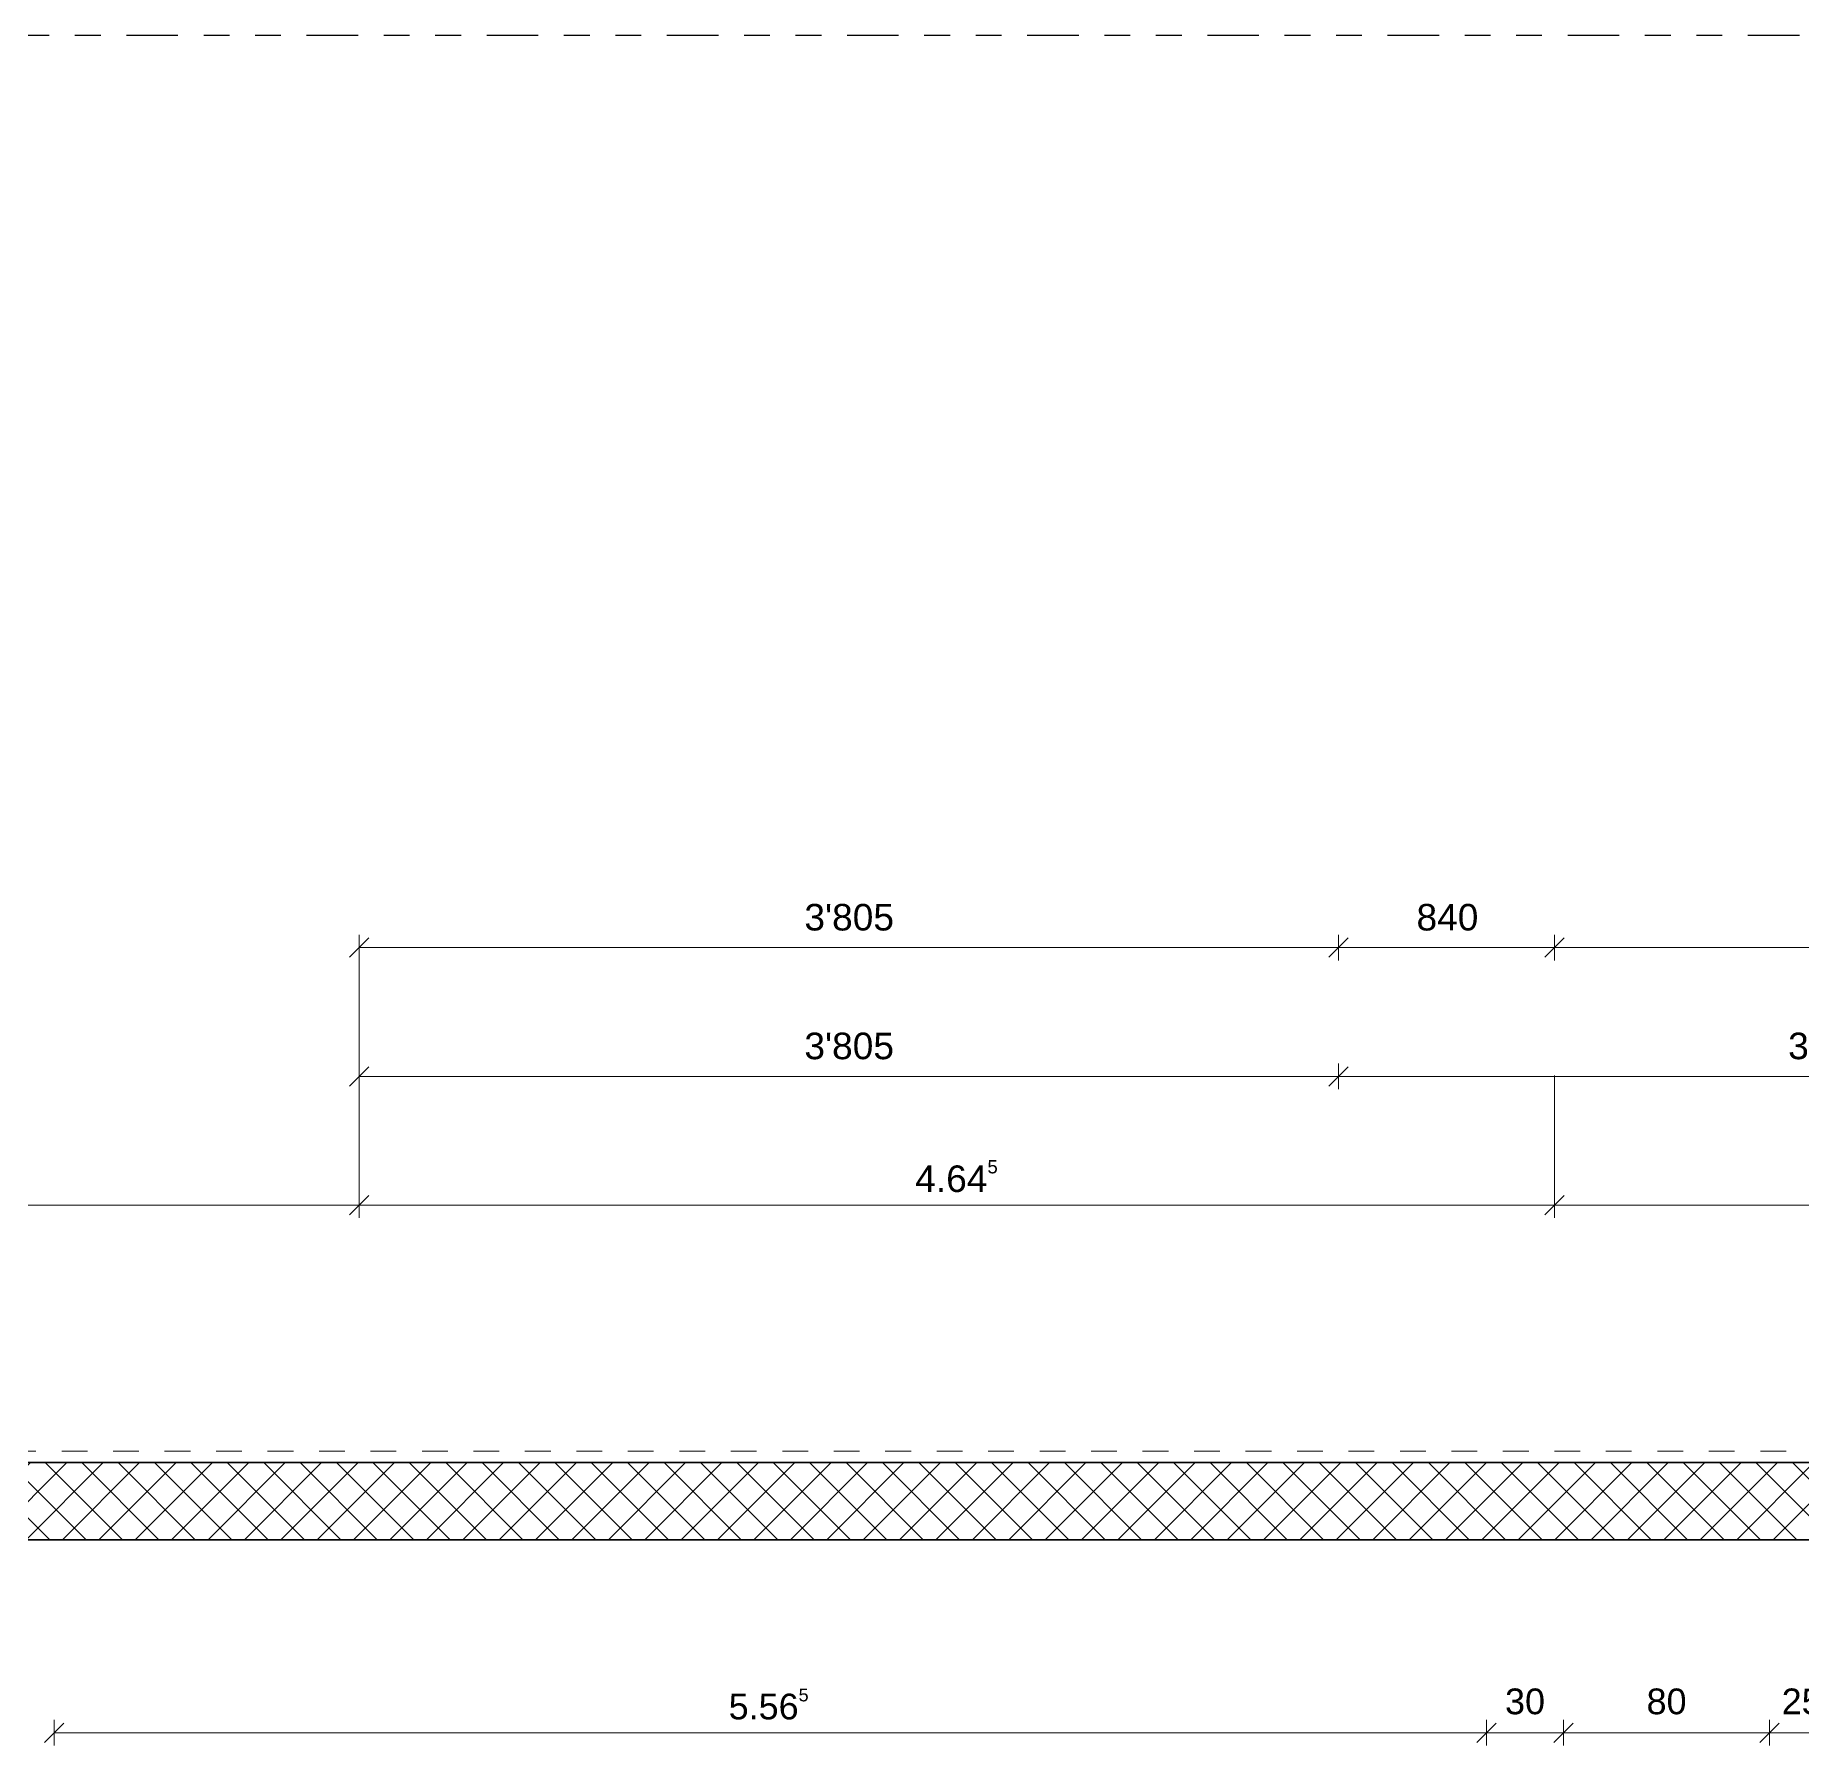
# Model space of a CAD drawing. Header units: metres. Extents: x -85.4 to -16.9, y -4 to 38.1.
# Drawn here: x -32.48 to -25.62, y 30.3 to 36.95 of the extents above; entities that cross this region are included whole.
import ezdxf

# ---------------------------------------------------------------- set-up
doc = ezdxf.new("R2010")
doc.units = ezdxf.units.M
doc.linetypes.add('_Grundgrenze_', pattern=[0.45, 0.2, -0.05, 0.05, -0.05, 0.05, -0.05])
doc.linetypes.add('_Strichliert - Fein_', pattern=[0.15, 0.1, -0.05])
for name, color, linetype, lineweight in [('A-____-____-DIMS', 7, 'Continuous', 5), ('A-____-____-DIMS-50', 7, 'Continuous', 5), ('A-WALL-____-MCUT', 7, 'Continuous', 35), ('A-WALL-____-PATT', 7, 'Continuous', 35)]:
    doc.layers.add(name, color=color, linetype=linetype, lineweight=lineweight)
doc.layers.add('A-DETL-____-OTLN', color=5, linetype='Continuous', lineweight=9, true_color=0x0000ff)
doc.layers.add('C-PROP-LINE-OTLN', color=7, linetype='_Grundgrenze_', lineweight=25, true_color=0x800000)
doc.styles.add('Arial_2', font='arial.ttf', dxfattribs={"height": 0.1})
doc.styles.add('Arial_B', font='arial.ttf', dxfattribs={"height": 0.103175})
doc.dimstyles.new('SUB_Rohbau', dxfattribs={"dimscale": 0.3048, "dimtxt": 0.102026, "dimasz": 0.246063, "dimexe": 0.164042, "dimexo": 0.0625, "dimgap": 0.123031, "dimtad": 1, "dimdec": 0, "dimlfac": 1000, "dimzin": 0, "dimdsep": 46, "dimtxsty": 'Arial_B', "dimblk1": 'OBLIQUE', "dimblk2": 'OBLIQUE', "dimsah": 1, "dimcen": 0.09, "dimazin": 0, "dimtfac": 1, "dimtdec": 4, "dimtix": 1, "dimtmove": 0, "dimatfit": 3, "dimfxl": 0.164042, "dimfxlon": 1, "dimtvp": 1, "dimtfill": 1, "dimtolj": 1, "dimtzin": 0, "dimarcsym": 2})
doc.dimstyles.new('SUB_Rohbau_Aussen_Vermassung', dxfattribs={"dimscale": 0.3048, "dimtxt": 0.102026, "dimasz": 0.246063, "dimexe": 0.164042, "dimexo": 0.0625, "dimgap": 0.123031, "dimtad": 1, "dimrnd": 0.005, "dimzin": 0, "dimdsep": 46, "dimtxsty": 'Arial_B', "dimblk1": 'OBLIQUE', "dimblk2": 'OBLIQUE', "dimsah": 1, "dimcen": 0.09, "dimazin": 0, "dimtfac": 1, "dimtdec": 4, "dimtix": 1, "dimtmove": 0, "dimatfit": 3, "dimfxl": 1.64042, "dimfxlon": 1, "dimtvp": 1, "dimtfill": 1, "dimtolj": 1, "dimtzin": 0, "dimarcsym": 2})
doc.dimstyles.new('SUB_Rohbau_fein', dxfattribs={"dimscale": 0.3048, "dimtxt": 0.102026, "dimasz": 0.246063, "dimexe": 0.164042, "dimexo": 0.0625, "dimgap": 0.123031, "dimtad": 1, "dimrnd": 0.005, "dimzin": 0, "dimdsep": 46, "dimtxsty": 'Arial_2', "dimblk1": 'OBLIQUE', "dimblk2": 'OBLIQUE', "dimsah": 1, "dimcen": 0.09, "dimazin": 0, "dimtfac": 1, "dimtdec": 4, "dimtix": 1, "dimtmove": 0, "dimatfit": 3, "dimfxl": 0.164042, "dimfxlon": 1, "dimtvp": 1, "dimtfill": 1, "dimtolj": 1, "dimtzin": 0, "dimarcsym": 2})
doc.dimstyles.new('SUB_Rohbau_fein_2', dxfattribs={"dimscale": 0.3048, "dimtxt": 0.102026, "dimasz": 0.246063, "dimexe": 0.164042, "dimexo": 0.0625, "dimgap": 0.123031, "dimtad": 1, "dimdec": 1, "dimlfac": 100, "dimrnd": 0.5, "dimdsep": 46, "dimtxsty": 'Arial_2', "dimblk1": 'OBLIQUE', "dimblk2": 'OBLIQUE', "dimsah": 1, "dimcen": 0.09, "dimazin": 0, "dimtfac": 1, "dimtdec": 4, "dimtix": 1, "dimtmove": 0, "dimatfit": 3, "dimfxl": 0.164042, "dimfxlon": 1, "dimtvp": 1, "dimtfill": 1, "dimtolj": 1, "dimtzin": 0, "dimarcsym": 2})

# ---------------------------------------------------------------- blocks, each defined once
blk = doc.blocks.new('Family - ___-13919876--01_UG_OK_FFB_AF_lo')
at = {"layer": 'C-PROP-LINE-OTLN'}
blk.add_line((-69.227, 36.9456), (-18.6786, 36.9456), dxfattribs=at)
blk = doc.blocks.new('DIMBLOCK16--01_UG_OK_FFB_AF_lo')
at = {"layer": 'A-____-____-DIMS-50'}
for p, q in [((-31.223, 32.4016), (-31.223, 32.9055)), ((-36.708, 32.4016), (-36.7455, 32.3641)), ((-36.708, 32.4016), (-36.708, 32.4516)), ((-36.708, 32.4016), (-36.6705, 32.4391)), ((-36.708, 32.4016), (-31.223, 32.4016)), ((-36.708, 32.4016), (-36.708, 31.8977)), ((-31.223, 32.4016), (-31.2605, 32.3641)), ((-31.223, 32.4016), (-31.1855, 32.4391)), ((-31.223, 32.4016), (-31.223, 32.3516))]:
    blk.add_line(p, q, dxfattribs=at)
at = {"layer": 'A-____-____-DIMS-50', "color": 0, "insert": (-34.1272, 32.5762), "char_height": 0.103175, "width": 0.388091, "attachment_point": 1, "line_spacing_factor": 0.941778, "style": 'Arial_B', "bg_fill": 3, "box_fill_scale": 1.25, "bg_fill_color": 256, "bg_fill_true_color": 13158600, "bg_fill_transparency": 0}
blk.add_mtext('5.48\\A2\\H0.5x;\\S5^  ;\\H2x;', dxfattribs=at)
blk = doc.blocks.new('_Oblique')
at = {"color": 0, "linetype": 'ByBlock', "lineweight": -2}
blk.add_line((-0.5, -0.5), (0.5, 0.5), dxfattribs=at)
blk = doc.blocks.new('DIMBLOCK17--01_UG_OK_FFB_AF_lo')
at = {"layer": 'A-____-____-DIMS-50'}
for p, q in [((-31.223, 32.4016), (-31.223, 32.9055)), ((-26.578, 32.4016), (-26.578, 32.9055)), ((-31.223, 32.4016), (-31.2605, 32.3641)), ((-31.223, 32.4016), (-31.1855, 32.4391)), ((-31.223, 32.4016), (-26.578, 32.4016)), ((-31.223, 32.4016), (-31.223, 32.3516)), ((-26.578, 32.4016), (-26.6155, 32.3641)), ((-26.578, 32.4016), (-26.5405, 32.4391)), ((-26.578, 32.4016), (-26.578, 32.3516))]:
    blk.add_line(p, q, dxfattribs=at)
at = {"layer": 'A-____-____-DIMS-50', "color": 0, "insert": (-29.0622, 32.5762), "char_height": 0.103175, "width": 0.388091, "attachment_point": 1, "line_spacing_factor": 0.941778, "style": 'Arial_B', "bg_fill": 3, "box_fill_scale": 1.25, "bg_fill_color": 256, "bg_fill_true_color": 13158600, "bg_fill_transparency": 0}
blk.add_mtext('4.64\\A2\\H0.5x;\\S5^  ;\\H2x;', dxfattribs=at)
blk = doc.blocks.new('DIMBLOCK18--01_UG_OK_FFB_AF_lo')
at = {"layer": 'A-____-____-DIMS-50'}
for p, q in [((-26.578, 32.4016), (-26.578, 32.9055)), ((-21.988, 32.4016), (-21.988, 32.9055)), ((-26.578, 32.4016), (-26.6155, 32.3641)), ((-26.578, 32.4016), (-26.5405, 32.4391)), ((-26.578, 32.4016), (-21.988, 32.4016)), ((-26.578, 32.4016), (-26.578, 32.3516)), ((-21.988, 32.4016), (-22.0255, 32.3641)), ((-21.988, 32.4016), (-21.9505, 32.4391)), ((-21.988, 32.4016), (-21.988, 32.3516))]:
    blk.add_line(p, q, dxfattribs=at)
at = {"layer": 'A-____-____-DIMS-50', "color": 0, "insert": (-24.4187, 32.5762), "char_height": 0.10317, "width": 0.325653, "attachment_point": 1, "line_spacing_factor": 0.941778, "style": 'Arial_B', "bg_fill": 3, "box_fill_scale": 1.25, "bg_fill_color": 256, "bg_fill_true_color": 13158600, "bg_fill_transparency": 0}
blk.add_mtext('4.59', dxfattribs=at)
blk = doc.blocks.new('DIMBLOCK57--01_UG_OK_FFB_AF_lo')
at = {"layer": 'A-____-____-DIMS-50'}
for p, q in [((-32.408, 30.3516), (-32.4455, 30.3141)), ((-32.408, 30.3516), (-32.408, 30.4016)), ((-32.408, 30.3516), (-32.3705, 30.3891)), ((-32.408, 30.3516), (-26.843, 30.3516)), ((-32.408, 30.3516), (-32.408, 30.3016)), ((-26.843, 30.3516), (-26.8805, 30.3141)), ((-26.843, 30.3516), (-26.843, 30.4016)), ((-26.843, 30.3516), (-26.8055, 30.3891)), ((-26.843, 30.3516), (-26.843, 30.3016))]:
    blk.add_line(p, q, dxfattribs=at)
at = {"layer": 'A-____-____-DIMS-50', "color": 0, "insert": (-29.7872, 30.5236), "char_height": 0.1, "width": 0.388091, "attachment_point": 1, "line_spacing_factor": 0.941778, "style": 'Arial_2', "bg_fill": 3, "box_fill_scale": 1.25, "bg_fill_color": 256, "bg_fill_true_color": 13158600, "bg_fill_transparency": 0}
blk.add_mtext('5.56\\A2\\H0.5x;\\S5^  ;\\H2x;', dxfattribs=at)
blk = doc.blocks.new('DIMBLOCK58--01_UG_OK_FFB_AF_lo')
at = {"layer": 'A-____-____-DIMS-50'}
for p, q in [((-26.843, 30.3516), (-26.8805, 30.3141)), ((-26.843, 30.3516), (-26.843, 30.4016)), ((-26.843, 30.3516), (-26.8055, 30.3891)), ((-26.843, 30.3516), (-26.543, 30.3516)), ((-26.843, 30.3516), (-26.843, 30.3016)), ((-26.543, 30.3516), (-26.5805, 30.3141)), ((-26.543, 30.3516), (-26.543, 30.4016)), ((-26.543, 30.3516), (-26.5055, 30.3891)), ((-26.543, 30.3516), (-26.543, 30.3016))]:
    blk.add_line(p, q, dxfattribs=at)
at = {"layer": 'A-____-____-DIMS-50', "color": 0, "insert": (-26.7706, 30.5236), "char_height": 0.1, "width": 0.186088, "attachment_point": 1, "line_spacing_factor": 0.941778, "style": 'Arial_2', "bg_fill": 3, "box_fill_scale": 1.25, "bg_fill_color": 256, "bg_fill_true_color": 13158600, "bg_fill_transparency": 0}
blk.add_mtext('30', dxfattribs=at)
blk = doc.blocks.new('DIMBLOCK59--01_UG_OK_FFB_AF_lo')
at = {"layer": 'A-____-____-DIMS-50'}
for p, q in [((-26.543, 30.3516), (-26.5805, 30.3141)), ((-26.543, 30.3516), (-26.543, 30.4016)), ((-26.543, 30.3516), (-26.5055, 30.3891)), ((-26.543, 30.3516), (-25.743, 30.3516)), ((-26.543, 30.3516), (-26.543, 30.3016)), ((-25.743, 30.3516), (-25.7805, 30.3141)), ((-25.743, 30.3516), (-25.743, 30.4016)), ((-25.743, 30.3516), (-25.7055, 30.3891)), ((-25.743, 30.3516), (-25.743, 30.3016))]:
    blk.add_line(p, q, dxfattribs=at)
at = {"layer": 'A-____-____-DIMS-50', "color": 0, "insert": (-26.2206, 30.5236), "char_height": 0.1, "width": 0.186088, "attachment_point": 1, "line_spacing_factor": 0.941778, "style": 'Arial_2', "bg_fill": 3, "box_fill_scale": 1.25, "bg_fill_color": 256, "bg_fill_true_color": 13158600, "bg_fill_transparency": 0}
blk.add_mtext('80', dxfattribs=at)
blk = doc.blocks.new('DIMBLOCK60--01_UG_OK_FFB_AF_lo')
at = {"layer": 'A-____-____-DIMS-50'}
for p, q in [((-25.743, 30.3516), (-25.7805, 30.3141)), ((-25.743, 30.3516), (-25.743, 30.4016)), ((-25.743, 30.3516), (-25.7055, 30.3891)), ((-25.743, 30.3516), (-25.493, 30.3516)), ((-25.743, 30.3516), (-25.743, 30.3016)), ((-25.493, 30.3516), (-25.5305, 30.3141)), ((-25.493, 30.3516), (-25.493, 30.4016)), ((-25.493, 30.3516), (-25.4555, 30.3891)), ((-25.493, 30.3516), (-25.493, 30.3016))]:
    blk.add_line(p, q, dxfattribs=at)
at = {"layer": 'A-____-____-DIMS-50', "color": 0, "insert": (-25.6956, 30.5236), "char_height": 0.1, "width": 0.186088, "attachment_point": 1, "line_spacing_factor": 0.941778, "style": 'Arial_2', "bg_fill": 3, "box_fill_scale": 1.25, "bg_fill_color": 256, "bg_fill_true_color": 13158600, "bg_fill_transparency": 0}
blk.add_mtext('25', dxfattribs=at)
blk = doc.blocks.new('DIMBLOCK473--01_UG_OK_FFB_AF_lo')
at = {"layer": 'A-____-____-DIMS-50'}
for p, q in [((-31.223, 32.9016), (-31.223, 33.4055)), ((-27.418, 32.9016), (-27.418, 32.9516)), ((-31.223, 32.9016), (-31.2605, 32.8641)), ((-31.223, 32.9016), (-31.1855, 32.9391)), ((-31.223, 32.9016), (-27.418, 32.9016)), ((-31.223, 32.9016), (-31.223, 32.8516)), ((-27.418, 32.9016), (-27.4555, 32.8641)), ((-27.418, 32.9016), (-27.3805, 32.9391)), ((-27.418, 32.9016), (-27.418, 32.8516))]:
    blk.add_line(p, q, dxfattribs=at)
at = {"layer": 'A-____-____-DIMS-50', "color": 0, "insert": (-29.493, 33.0714), "char_height": 0.10317, "width": 0.413934, "attachment_point": 1, "line_spacing_factor": 0.941778, "style": 'Arial_B', "bg_fill": 3, "box_fill_scale": 1.25, "bg_fill_color": 256, "bg_fill_true_color": 13158600, "bg_fill_transparency": 0}
blk.add_mtext("3'805", dxfattribs=at)
blk = doc.blocks.new('DIMBLOCK474--01_UG_OK_FFB_AF_lo')
at = {"layer": 'A-____-____-DIMS-50'}
for p, q in [((-27.418, 32.9016), (-27.418, 32.9516)), ((-23.578, 32.9016), (-23.578, 32.9516)), ((-27.418, 32.9016), (-27.4555, 32.8641)), ((-27.418, 32.9016), (-27.3805, 32.9391)), ((-27.418, 32.9016), (-23.578, 32.9016)), ((-27.418, 32.9016), (-27.418, 32.8516)), ((-23.578, 32.9016), (-23.6155, 32.8641)), ((-23.578, 32.9016), (-23.5405, 32.9391)), ((-23.578, 32.9016), (-23.578, 32.8546))]:
    blk.add_line(p, q, dxfattribs=at)
at = {"layer": 'A-____-____-DIMS-50', "color": 0, "insert": (-25.6705, 33.0714), "char_height": 0.10317, "width": 0.413934, "attachment_point": 1, "line_spacing_factor": 0.941778, "style": 'Arial_B', "bg_fill": 3, "box_fill_scale": 1.25, "bg_fill_color": 256, "bg_fill_true_color": 13158600, "bg_fill_transparency": 0}
blk.add_mtext("3'840", dxfattribs=at)
blk = doc.blocks.new('DIMBLOCK476--01_UG_OK_FFB_AF_lo')
at = {"layer": 'A-____-____-DIMS-50'}
for p, q in [((-31.223, 33.4016), (-31.223, 33.4516)), ((-31.223, 33.4016), (-31.1855, 33.4391)), ((-27.418, 33.4016), (-27.418, 33.4516)), ((-27.418, 33.4016), (-27.3805, 33.4391)), ((-31.223, 33.4016), (-31.2605, 33.3641)), ((-31.223, 33.4016), (-27.418, 33.4016)), ((-31.223, 33.4016), (-31.223, 33.3516)), ((-27.418, 33.4016), (-27.4555, 33.3641)), ((-27.418, 33.4016), (-27.418, 33.3516))]:
    blk.add_line(p, q, dxfattribs=at)
at = {"layer": 'A-____-____-DIMS-50', "color": 0, "insert": (-29.493, 33.5714), "char_height": 0.10317, "width": 0.413934, "attachment_point": 1, "line_spacing_factor": 0.941778, "style": 'Arial_B', "bg_fill": 3, "box_fill_scale": 1.25, "bg_fill_color": 256, "bg_fill_true_color": 13158600, "bg_fill_transparency": 0}
blk.add_mtext("3'805", dxfattribs=at)
blk = doc.blocks.new('DIMBLOCK477--01_UG_OK_FFB_AF_lo')
at = {"layer": 'A-____-____-DIMS-50'}
for p, q in [((-27.418, 33.4016), (-27.418, 33.4516)), ((-27.418, 33.4016), (-27.3805, 33.4391)), ((-26.578, 33.4016), (-26.578, 33.4516)), ((-26.578, 33.4016), (-26.5405, 33.4391)), ((-27.418, 33.4016), (-27.4555, 33.3641)), ((-27.418, 33.4016), (-26.578, 33.4016)), ((-27.418, 33.4016), (-27.418, 33.3516)), ((-26.578, 33.4016), (-26.6155, 33.3641)), ((-26.578, 33.4016), (-26.578, 33.3516))]:
    blk.add_line(p, q, dxfattribs=at)
at = {"layer": 'A-____-____-DIMS-50', "color": 0, "insert": (-27.1146, 33.5714), "char_height": 0.10317, "width": 0.279843, "attachment_point": 1, "line_spacing_factor": 0.941778, "style": 'Arial_B', "bg_fill": 3, "box_fill_scale": 1.25, "bg_fill_color": 256, "bg_fill_true_color": 13158600, "bg_fill_transparency": 0}
blk.add_mtext('840', dxfattribs=at)
blk = doc.blocks.new('DIMBLOCK478--01_UG_OK_FFB_AF_lo')
at = {"layer": 'A-____-____-DIMS-50'}
for p, q in [((-26.578, 33.4016), (-26.578, 33.4516)), ((-26.578, 33.4016), (-26.5405, 33.4391)), ((-23.578, 33.4016), (-23.578, 33.4516)), ((-23.578, 33.4016), (-23.5405, 33.4391)), ((-26.578, 33.4016), (-26.6155, 33.3641)), ((-26.578, 33.4016), (-23.578, 33.4016)), ((-26.578, 33.4016), (-26.578, 33.3516)), ((-23.578, 33.4016), (-23.6155, 33.3641)), ((-23.578, 33.4016), (-23.578, 33.3516))]:
    blk.add_line(p, q, dxfattribs=at)
at = {"layer": 'A-____-____-DIMS-50', "color": 0, "insert": (-25.2505, 33.5714), "char_height": 0.10317, "width": 0.413934, "attachment_point": 1, "line_spacing_factor": 0.941778, "style": 'Arial_B', "bg_fill": 3, "box_fill_scale": 1.25, "bg_fill_color": 256, "bg_fill_true_color": 13158600, "bg_fill_transparency": 0}
blk.add_mtext("3'000", dxfattribs=at)

msp = doc.modelspace()

# ---------------------------------------------------------------- hatches: boundary and pattern name
at = {"layer": 'A-WALL-____-PATT', "lineweight": 9}
h = msp.add_hatch(dxfattribs=at)
h.set_pattern_fill('FP_1', color=256, style=0, pattern_type=2)
h.set_pattern_definition([(45, (-1.5, -0.67223), (-0.07071068, 0.07071068), []), (135, (-1.5, -0.67223), (-0.07071068, -0.07071068), [])])
h.paths.add_polyline_path([(-18.6786, 31.1016), (-18.6786, 31.4016), (-69.9425, 31.4016), (-70.2151, 31.1016), (-22.8379, 31.1016)])

# ---------------------------------------------------------------- linework, layer by layer
at = {"layer": 'A-DETL-____-OTLN', "color": 133, "linetype": '_Strichliert - Fein_', "true_color": 0x4cc3d9}
msp.add_line((-18.6786, 31.4456), (-69.9025, 31.4456), dxfattribs=at)
at = {"layer": 'A-WALL-____-MCUT'}
for p, q in [((-18.6786, 31.4016), (-69.9425, 31.4016)), ((-69.8098, 31.1016), (-18.6786, 31.1016))]:
    msp.add_line(p, q, dxfattribs=at)

# ---------------------------------------------------------------- block references
at = {"layer": 'C-PROP-LINE-OTLN'}
msp.add_blockref('Family - ___-13919876--01_UG_OK_FFB_AF_lo', (0, 0), dxfattribs=at)

# ---------------------------------------------------------------- next in the draw order: dimensions: what is measured, and where the dimension line sits
at = {"layer": 'A-____-____-DIMS'}
for base, p1, p2, text, dimstyle, override, picture, middle in [((-31.223, 32.4016), (-36.708, 31.8977), (-31.223, 32.9055), '\\A1;5.48\\Q;{\\A1;{\\H0.5x;\\S5^ ;}}', 'SUB_Rohbau_Aussen_Vermassung', {"dimpost": '<>', "dimfxl": 5.57682}, 'DIMBLOCK16--01_UG_OK_FFB_AF_lo', (-33.9655, 32.4918)), ((-26.843, 30.3516), (-32.408, 30.3016), (-26.843, 30.3016), '\\A1;5.56\\Q;{\\A1;{\\H0.5x;\\S5^ ;}}', 'SUB_Rohbau_fein', {"dimpost": '<>', "dimfxl": 5.565}, 'DIMBLOCK57--01_UG_OK_FFB_AF_lo', (-29.6255, 30.4401))]:
    dim = msp.add_linear_dim(base=base, p1=p1, p2=p2, text=text, dimstyle=dimstyle, override=override, dxfattribs=at)
    dim.commit()
    dim.dimension.update_dxf_attribs({"geometry": picture, "text_midpoint": middle})

# ---------------------------------------------------------------- next in the draw order: dimensions: what is measured, and where the dimension line sits
dim = msp.add_linear_dim(base=(-26.578, 32.4016), p1=(-31.223, 32.9055), p2=(-26.578, 32.9055), text='\\A1;4.64\\Q;{\\A1;{\\H0.5x;\\S5^ ;}}', dimstyle='SUB_Rohbau_Aussen_Vermassung', override={"dimpost": '<>', "dimfxl": 4.645}, dxfattribs=at)
dim.commit()
dim.dimension.update_dxf_attribs({"geometry": 'DIMBLOCK17--01_UG_OK_FFB_AF_lo', "text_midpoint": (-28.9005, 32.4917)})
dim = msp.add_linear_dim(base=(-26.543, 30.3516), p1=(-26.843, 30.3016), p2=(-26.543, 30.3016), dimstyle='SUB_Rohbau_fein_2', override={"dimpost": '<>', "dimfxl": 0.3}, dxfattribs=at)
dim.commit()
dim.dimension.update_dxf_attribs({"geometry": 'DIMBLOCK58--01_UG_OK_FFB_AF_lo', "text_midpoint": (-26.693, 30.4401)})

# ---------------------------------------------------------------- next in the draw order: dimensions: what is measured, and where the dimension line sits
for base, p1, p2, dimstyle, override, picture, middle in [((-27.418, 32.9016), (-31.223, 33.4055), (-27.418, 32.8516), 'SUB_Rohbau', {"dimpost": '<>', "dimfxl": 3.845106}, 'DIMBLOCK473--01_UG_OK_FFB_AF_lo', (-29.3205, 32.9918)), ((-21.988, 32.4016), (-26.578, 32.9055), (-21.988, 32.9055), 'SUB_Rohbau_Aussen_Vermassung', {"dimpost": '<>', "dimfxl": 4.59}, 'DIMBLOCK18--01_UG_OK_FFB_AF_lo', (-24.283, 32.4918)), ((-25.743, 30.3516), (-26.543, 30.3016), (-25.743, 30.3016), 'SUB_Rohbau_fein_2', {"dimpost": '<>', "dimfxl": 0.8}, 'DIMBLOCK59--01_UG_OK_FFB_AF_lo', (-26.143, 30.4401))]:
    dim = msp.add_linear_dim(base=base, p1=p1, p2=p2, dimstyle=dimstyle, override=override, dxfattribs=at)
    dim.commit()
    dim.dimension.update_dxf_attribs({"geometry": picture, "text_midpoint": middle})

# ---------------------------------------------------------------- next in the draw order: dimensions: what is measured, and where the dimension line sits
for base, p1, p2, dimstyle, override, picture, middle in [((-27.418, 33.4016), (-31.223, 33.3516), (-27.418, 33.3516), 'SUB_Rohbau', {"dimpost": '<>', "dimfxl": 3.805}, 'DIMBLOCK476--01_UG_OK_FFB_AF_lo', (-29.3205, 33.4918)), ((-23.578, 32.9016), (-27.418, 32.8516), (-23.578, 32.8546), 'SUB_Rohbau', {"dimpost": '<>', "dimfxl": 3.840001}, 'DIMBLOCK474--01_UG_OK_FFB_AF_lo', (-25.498, 32.9918)), ((-25.493, 30.3516), (-25.743, 30.3016), (-25.493, 30.3016), 'SUB_Rohbau_fein_2', {"dimpost": '<>', "dimfxl": 0.25}, 'DIMBLOCK60--01_UG_OK_FFB_AF_lo', (-25.618, 30.4401))]:
    dim = msp.add_linear_dim(base=base, p1=p1, p2=p2, dimstyle=dimstyle, override=override, dxfattribs=at)
    dim.commit()
    dim.dimension.update_dxf_attribs({"geometry": picture, "text_midpoint": middle})

# ---------------------------------------------------------------- next in the draw order: dimensions: what is measured, and where the dimension line sits
dim = msp.add_linear_dim(base=(-26.578, 33.4016), p1=(-27.418, 33.3516), p2=(-26.578, 33.3516), dimstyle='SUB_Rohbau', override={"dimpost": '<>', "dimfxl": 0.84}, dxfattribs=at)
dim.commit()
dim.dimension.update_dxf_attribs({"geometry": 'DIMBLOCK477--01_UG_OK_FFB_AF_lo', "text_midpoint": (-26.998, 33.4918)})

# ---------------------------------------------------------------- next in the draw order: dimensions: what is measured, and where the dimension line sits
dim = msp.add_linear_dim(base=(-23.578, 33.4016), p1=(-26.578, 33.3516), p2=(-23.578, 33.3516), dimstyle='SUB_Rohbau', override={"dimpost": '<>', "dimfxl": 3}, dxfattribs=at)
dim.commit()
dim.dimension.update_dxf_attribs({"geometry": 'DIMBLOCK478--01_UG_OK_FFB_AF_lo', "text_midpoint": (-25.078, 33.4917)})

doc.saveas('drawing.dxf')
